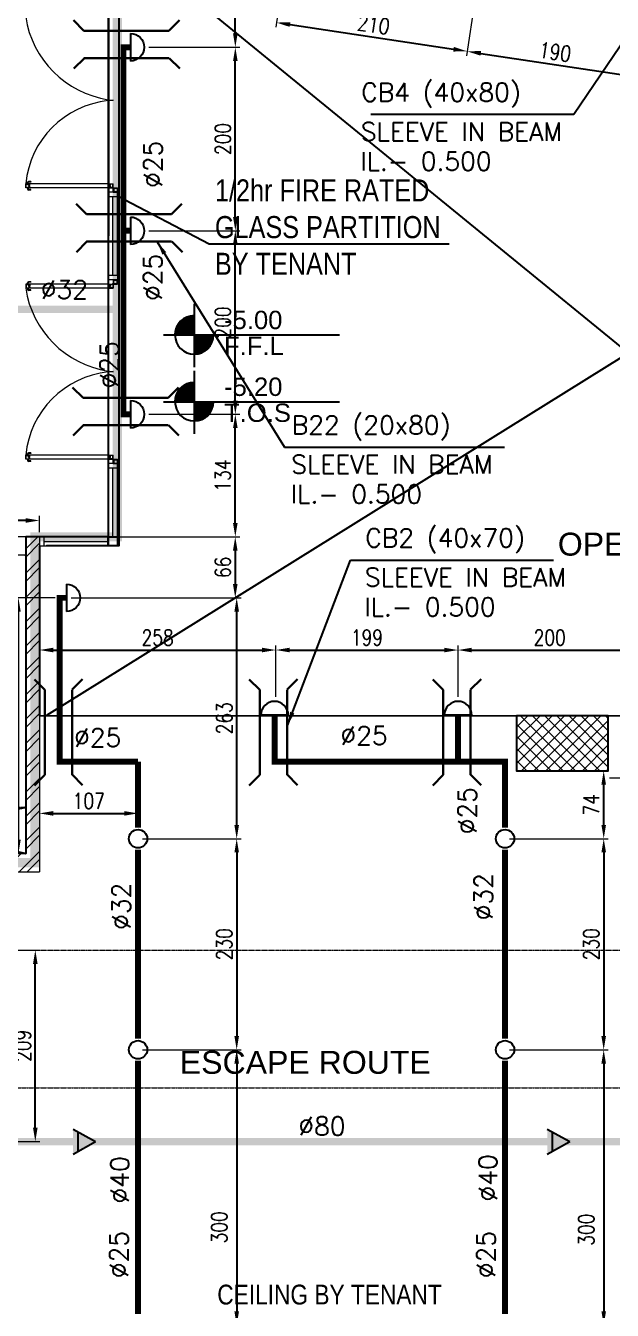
# Model space of a CAD drawing. Header units: inches. Extents: x 1355305 to 1448369, y 326920 to 386626.
# Drawn here: x 1391571 to 1397965, y 344781 to 358780 of the extents above; entities that cross this region are included whole.
import ezdxf
from ezdxf.enums import TextEntityAlignment as Align

# ---------------------------------------------------------------- set-up
doc = ezdxf.new("R2010")
doc.units = ezdxf.units.IN
doc.header["$MEASUREMENT"] = 0
for name, pattern in [('DASHED2', [9.525, 6.35, -3.175]), ('HIDDEN', [9.525, 6.35, -3.175]), ('PHANTOM21', [1.25, 0.625, -0.125, 0.125, -0.125, 0.125, -0.125])]:
    doc.linetypes.add(name, pattern=pattern)
for name, color, linetype, lineweight in [('A-BLOCK', 43, 'Continuous', 13), ('A-DOOR', 10, 'Continuous', 15), ('A-GLASS', 4, 'Continuous', 5), ('A-HATCH CONCRETE', 254, 'Continuous', 5), ('A-LEASING LINE', 7, 'DASHED2', 9), ('escape route', 8, 'HIDDEN', 15), ('wall hatch', 252, 'Continuous', 0)]:
    doc.layers.add(name, color=color, linetype=linetype, lineweight=lineweight)
for name, color, linetype in [('A-TEXT', 3, 'Continuous'), ('DIM2', 222, 'Continuous'), ('DR ARROW', 6, 'Continuous'), ('FFNEW', 252, 'Continuous'), ('FIRE MAIN PIPE', 7, 'Continuous'), ('FP-PIPE', 4, 'Continuous'), ('GLAZ', 4, 'Continuous'), ('P-FIRE-HOSE', 8, 'PHANTOM21'), ('P-FIRE-SPR', 6, 'Continuous'), ('P-FIRE-TXT', 181, 'Continuous'), ('S-COL', 210, 'Continuous'), ('SHAFT', 7, 'Continuous'), ('SLEEVE', 2, 'Continuous'), ('SPR..', 3, 'Continuous'), ('TAXT', 3, 'Continuous'), ('TEXT', 181, 'Continuous')]:
    doc.layers.add(name, color=color, linetype=linetype)
doc.styles.add('ARIAL', font='ARIALN.TTF')
doc.styles.add('MECH', font='romans.shx')
doc.styles.add('ROMANS', font='romans__.ttf', dxfattribs={"width": 0.8})
doc.styles.add('style1', font='arial.ttf')
doc.dimstyles.new('GRAND CINEMA', dxfattribs={"dimtxt": 180, "dimasz": 150, "dimexe": 0.18, "dimexo": 0.06, "dimgap": 100, "dimtad": 1, "dimdec": 0, "dimlfac": 0.1, "dimzin": 1, "dimdsep": 46, "dimtxsty": 'MECH', "dimcen": 0.09, "dimdle": 0.2, "dimclrd": 222, "dimclre": 222, "dimclrt": 3, "dimadec": 0, "dimazin": 0, "dimtfac": 1, "dimtdec": 0, "dimtix": 1, "dimtmove": 2, "dimatfit": 3, "dimfxl": 1, "dimtolj": 1, "dimtzin": 0, "dimlwd": -1, "dimarcsym": 0})

# ---------------------------------------------------------------- blocks, each defined once
blk = doc.blocks.new('SEDRGFE')
at = {"layer": 'A-HATCH CONCRETE'}
h = blk.add_hatch(dxfattribs=at)
h.set_pattern_fill('ANSI37', color=250, scale=750)
h.set_pattern_definition([(45, (1341716.94, 266100.535), (-66.29126, 66.29126), []), (135, (1341716.94, 266100.535), (-66.29126, -66.29126), [])])
h.paths.add_polyline_path([(1376660, 686288), (1376660, 685688), (1377660, 685688), (1377660, 686288)])
at = {"layer": 'TEXT', "ltscale": 0.5}
h = blk.add_hatch(dxfattribs=at)
h.set_pattern_fill('ANSI31', color=250, scale=0.8)
h.set_pattern_definition([(45, (291155.52672, 100864.8709), (-0.070710678119, 0.070710678119), [])])
h.paths.add_polyline_path([(1373147, 690648, 0.414214), (1372937, 690438), (1373147, 690438)])
h.paths.add_polyline_path([(1373357, 690438), (1373147, 690438), (1373147, 690229, 0.414214)])
h = blk.add_hatch(dxfattribs=at)
h.set_pattern_fill('ANSI31', color=250, scale=0.8)
h.set_pattern_definition([(45, (291155.52672, 100136.4709), (-0.070710678119, 0.070710678119), [])])
h.paths.add_polyline_path([(1373147, 689920, 0.414214), (1372937, 689710), (1373147, 689710)])
h.paths.add_polyline_path([(1373357, 689710), (1373147, 689710), (1373147, 689500, 0.414214)])
at = {"layer": 'wall hatch', "ltscale": 500}
h = blk.add_hatch(dxfattribs=at)
h.set_pattern_fill('ANSI32', color=250, scale=500)
h.set_pattern_definition([(45, (1341716.92, 266100.51), (-132.58252, 132.58252), []), (45, (1341805.3, 266100.51), (-132.58252, 132.58252), [])])
h.paths.add_polyline_path([(1370810, 684788), (1371205, 684788), (1369010, 684788), (1369010, 684588), (1370810, 684588)])
h.paths.add_polyline_path([(1371310, 688238), (1371310, 684788), (1371210, 684788), (1371210, 684588), (1371460, 684588), (1371460, 688238)])
at = {"color": 250, "linetype": 'Continuous', "ltscale": 100}
blk.add_lwpolyline([(1389810, 674588), (1389810, 680290), (1389610, 680288), (1388060, 680288), (1388060, 686288), (1384200, 686288), (1384200, 693089), (1385203, 692942), (1385236, 693139), (1385780, 696950), (1386823, 704256), (1386865, 704553), (1351200, 709613), (1350434, 697904), (1372211, 694796), (1372209, 688237), (1371310, 688237), (1371310, 688038), (1371310, 684788), (1363260, 684788), (1363260, 684588), (1363260, 674588), (1389810, 674588)], dxfattribs=at)
at = {"layer": 'A-BLOCK', "color": 250, "ltscale": 100}
for p, q in [((1371460, 688238), (1371460, 684588)), ((1371310, 688038), (1371310, 684788)), ((1371210, 684588), (1371460, 684588))]:
    blk.add_line(p, q, dxfattribs=at)
at = {"layer": 'A-GLASS', "color": 250, "ltscale": 0.5}
for p, q in [((1372220, 692086), (1372210, 692086)), ((1372220, 692040), (1372210, 692040)), ((1372220, 692067), (1372220, 692086)), ((1372220, 692086), (1372265, 692086)), ((1372220, 692067), (1372233, 692067)), ((1372220, 692040), (1372220, 692058)), ((1372220, 692058), (1372233, 692058)), ((1372220, 692040), (1372265, 692040)), ((1372261, 692081), (1372224, 692081)), ((1372224, 692072), (1372224, 692081)), ((1372233, 692072), (1372224, 692072)), ((1372224, 692045), (1372224, 692054)), ((1372233, 692054), (1372224, 692054)), ((1372261, 692045), (1372224, 692045)), ((1372229, 692058), (1372229, 692067)), ((1372233, 692067), (1372233, 692072)), ((1372233, 692054), (1372233, 692058)), ((1372261, 692045), (1372261, 692081)), ((1372265, 692040), (1372265, 692086)), ((1372265, 691995), (1372265, 692040)), ((1372265, 692040), (1372311, 692040)), ((1372265, 691995), (1372311, 691995)), ((1372270, 692036), (1372270, 691999)), ((1372270, 692036), (1372306, 692036)), ((1372270, 691999), (1372306, 691999)), ((1372306, 692036), (1372306, 691999)), ((1372311, 691995), (1372311, 692040)), ((1372220, 690992), (1372210, 690992)), ((1372220, 690992), (1372220, 690974)), ((1372220, 690992), (1372265, 690992)), ((1372261, 690988), (1372224, 690988)), ((1372224, 690988), (1372224, 690978)), ((1372261, 690988), (1372261, 690951)), ((1372265, 691038), (1372311, 691038)), ((1372265, 691038), (1372265, 690992)), ((1372265, 690992), (1372265, 690947)), ((1372265, 690992), (1372311, 690992)), ((1372270, 690997), (1372270, 691033)), ((1372270, 691033), (1372306, 691033)), ((1372270, 690997), (1372306, 690997)), ((1372306, 690997), (1372306, 691033)), ((1372311, 691038), (1372311, 690992)), ((1372220, 690947), (1372210, 690947)), ((1372220, 690974), (1372233, 690974)), ((1372220, 690965), (1372220, 690947)), ((1372220, 690965), (1372233, 690965)), ((1372220, 690947), (1372265, 690947)), ((1372233, 690978), (1372224, 690978)), ((1372233, 690960), (1372224, 690960)), ((1372224, 690960), (1372224, 690951)), ((1372261, 690951), (1372224, 690951)), ((1372229, 690974), (1372229, 690965)), ((1372233, 690978), (1372233, 690974)), ((1372233, 690965), (1372233, 690960)), ((1372220, 689128), (1372209, 689128)), ((1372220, 689083), (1372209, 689083)), ((1372220, 689110), (1372220, 689128)), ((1372220, 689128), (1372265, 689128)), ((1372220, 689110), (1372233, 689110)), ((1372220, 689083), (1372220, 689101)), ((1372220, 689101), (1372233, 689101)), ((1372220, 689083), (1372265, 689083)), ((1372261, 689124), (1372224, 689124)), ((1372224, 689115), (1372224, 689124)), ((1372233, 689115), (1372224, 689115)), ((1372224, 689088), (1372224, 689097)), ((1372233, 689097), (1372224, 689097)), ((1372261, 689088), (1372224, 689088)), ((1372229, 689101), (1372229, 689110)), ((1372233, 689110), (1372233, 689115)), ((1372233, 689097), (1372233, 689101)), ((1372261, 689088), (1372261, 689124)), ((1372265, 689083), (1372265, 689128)), ((1372265, 689038), (1372265, 689083)), ((1372265, 689083), (1372311, 689083)), ((1372265, 689038), (1372311, 689038)), ((1372270, 689078), (1372270, 689042)), ((1372270, 689078), (1372306, 689078)), ((1372270, 689042), (1372306, 689042)), ((1372306, 689078), (1372306, 689042)), ((1372311, 689038), (1372311, 689083))]:
    blk.add_line(p, q, dxfattribs=at)
at = {"layer": 'A-GLASS', "color": 250}
for p, q in [((1372211, 691088), (1372211, 691945)), ((1372261, 691088), (1372261, 691945)), ((1372311, 691088), (1372311, 691945)), ((1372211, 688238), (1372211, 688988)), ((1372261, 688238), (1372261, 688988)), ((1372311, 688238), (1372311, 688988)), ((1371510, 688238), (1372211, 688238)), ((1371510, 688188), (1372211, 688188)), ((1371510, 688138), (1372211, 688138))]:
    blk.add_line(p, q, dxfattribs=at)
for points in [[(1372211, 691945), (1372311, 691945), (1372311, 691995), (1372211, 691995)], [(1372211, 691088), (1372311, 691088), (1372311, 691038), (1372211, 691038)], [(1372211, 688988), (1372311, 688988), (1372311, 689038), (1372211, 689038)], [(1371460, 688238), (1371460, 688138), (1371510, 688138), (1371510, 688238)]]:
    blk.add_lwpolyline(points, close=True, dxfattribs=at)
at = {"layer": 'A-GLASS', "color": 250, "ltscale": 0.5}
for centre in [(1372261, 692036), (1372261, 690996), (1372261, 689079)]:
    blk.add_circle(centre, 3.98, dxfattribs=at)
for centre, radius, start, end in [((1372373, 694064), 1075, 261.2718, 264.2305), ((1372318, 691983), 1013, 92.9889, 96.114), ((1372373, 691107), 1075, 261.2303, 264.2305), ((1372318, 689026), 1013, 92.9889, 96.1577)]:
    blk.add_arc(centre, radius, start, end, dxfattribs=at)
at = {"layer": 'escape route', "color": 250, "ltscale": 0.5}
for p, q in [((1363525, 683734), (1381475, 683734)), ((1363525, 682234), (1382975, 682234))]:
    blk.add_line(p, q, dxfattribs=at)
at = {"layer": 'GLAZ', "color": 250}
blk.add_lwpolyline([(1372211, 688238), (1372311, 688238), (1372311, 688138), (1372211, 688138)], close=True, dxfattribs=at)
at = {"layer": 'S-COL', "color": 250}
blk.add_lwpolyline([(1376660, 686288), (1376660, 685688), (1377660, 685688), (1377660, 686288)], close=True, dxfattribs=at)
at = {"layer": 'SHAFT', "color": 250}
for p, q in [((1372325, 694772), (1382725, 686287)), ((1382767, 693289), (1371536, 686290))]:
    blk.add_line(p, q, dxfattribs=at)
blk.add_lwpolyline([(1371460, 688137), (1371460, 686290), (1382725, 686287), (1382725, 693288), (1372325, 694772), (1372325, 688138), (1371536, 688138), (1371536, 688137)], dxfattribs=at)
at = {"layer": 'TAXT', "color": 250, "ltscale": 100}
blk.add_line((1372311, 691954), (1373310, 691430), dxfattribs=at)
blk.add_lwpolyline([(1373310, 691430), (1375924, 691430)], dxfattribs=at)
at = {"layer": 'TEXT', "color": 250, "ltscale": 0.5}
for p, q in [((1373147, 690776), (1373147, 690088)), ((1372813, 690438), (1374731, 690438)), ((1373147, 690047), (1373147, 689360)), ((1372813, 689710), (1374731, 689710))]:
    blk.add_line(p, q, dxfattribs=at)
for centre in [(1373147, 690438), (1373147, 689710)]:
    blk.add_arc(centre, 210, 90, 0, dxfattribs=at)
at = {"layer": 'TAXT', "color": 250, "ltscale": 100, "insert": (1373373, 692133), "char_height": 240, "width": 2569.66, "attachment_point": 1, "style": 'ARIAL'}
blk.add_mtext('1/2hr FIRE RATED GLASS PARTITION\\PBY TENANT', dxfattribs=at)
at = {"layer": 'TEXT', "color": 250, "ltscale": 0.5, "style": 'style1'}
for s, height, p in [('-5.00', 200, (1373472, 690501)), ('F.F.L', 200, (1373472, 690218)), ('-5.20', 200, (1373472, 689773)), ('T.O.S', 200, (1373472, 689490)), ('OPEN ABOVE  ', 250, (1377110, 688033)), ('ESCAPE ROUTE', 250, (1372990, 682386))]:
    blk.add_text(s, height=height, dxfattribs=at).set_placement(p)
blk = doc.blocks.new('SWGDCSTHYTD')
at = {"color": 254, "linetype": 'Continuous', "ltscale": 100}
blk.add_lwpolyline([(1410071, 395958), (1410071, 401661), (1409871, 401658), (1408321, 401658), (1408321, 407658), (1404460, 407658), (1404460, 414459), (1405464, 414312), (1405497, 414509), (1406041, 418321), (1407084, 425626), (1407126, 425923), (1371461, 430983), (1370694, 419274), (1392471, 416166), (1392469, 409608), (1391571, 409608), (1391571, 409408), (1391571, 406158), (1383521, 406158), (1383521, 405958), (1383521, 395958), (1410071, 395958)], dxfattribs=at)
at = {"layer": 'A-BLOCK', "color": 254, "ltscale": 100}
for p, q in [((1391721, 409608), (1390471, 409608)), ((1391721, 409608), (1391721, 409608)), ((1391571, 409408), (1391470, 409408)), ((1391571, 409408), (1391571, 406158))]:
    blk.add_line(p, q, dxfattribs=at)
at = {"layer": 'A-GLASS', "color": 254, "ltscale": 0.5}
for p, q in [((1391617, 413456), (1391571, 413456)), ((1391571, 413410), (1391571, 413456)), ((1391617, 413410), (1391571, 413410)), ((1391576, 413451), (1391612, 413451)), ((1391576, 413415), (1391576, 413451)), ((1391576, 413415), (1391612, 413415)), ((1391592, 413456), (1391592, 413469)), ((1391592, 413410), (1391592, 413397)), ((1391599, 413456), (1391599, 413469)), ((1391599, 413410), (1391599, 413397)), ((1391629, 413481), (1391603, 413481)), ((1391629, 413474), (1391603, 413474)), ((1391603, 413442), (1391612, 413442)), ((1391603, 413438), (1391603, 413442)), ((1391617, 413438), (1391603, 413438)), ((1391603, 413424), (1391603, 413429)), ((1391617, 413429), (1391603, 413429)), ((1391603, 413424), (1391612, 413424)), ((1391629, 413392), (1391603, 413392)), ((1391608, 413429), (1391608, 413438)), ((1391612, 413442), (1391612, 413451)), ((1391612, 413415), (1391612, 413424)), ((1391617, 413438), (1391617, 413456)), ((1392480, 413456), (1391617, 413456)), ((1391617, 413410), (1391617, 413429)), ((1392480, 413410), (1391617, 413410)), ((1391629, 413481), (1391629, 413474)), ((1391629, 413385), (1391629, 413392)), ((1392480, 413438), (1392480, 413456)), ((1392480, 413456), (1392526, 413456)), ((1392480, 413438), (1392494, 413438)), ((1392480, 413410), (1392480, 413429)), ((1392480, 413429), (1392494, 413429)), ((1392480, 413410), (1392526, 413410)), ((1392521, 413451), (1392485, 413451)), ((1392485, 413442), (1392485, 413451)), ((1392494, 413442), (1392485, 413442)), ((1392485, 413415), (1392485, 413424)), ((1392494, 413424), (1392485, 413424)), ((1392521, 413415), (1392485, 413415)), ((1392489, 413429), (1392489, 413438)), ((1392494, 413438), (1392494, 413442)), ((1392494, 413424), (1392494, 413429)), ((1392521, 413415), (1392521, 413451)), ((1392526, 413410), (1392526, 413456)), ((1392526, 413365), (1392526, 413410)), ((1392526, 413410), (1392571, 413410)), ((1392530, 413406), (1392530, 413369)), ((1392530, 413406), (1392567, 413406)), ((1392567, 413406), (1392567, 413369)), ((1392571, 413365), (1392571, 413410)), ((1391629, 413385), (1391603, 413385)), ((1392526, 413365), (1392571, 413365)), ((1392530, 413369), (1392567, 413369)), ((1392526, 412408), (1392571, 412408)), ((1392526, 412408), (1392526, 412362)), ((1392571, 412408), (1392571, 412362)), ((1391617, 412362), (1391571, 412362)), ((1391571, 412362), (1391571, 412317)), ((1391617, 412317), (1391571, 412317)), ((1391576, 412358), (1391612, 412358)), ((1391576, 412358), (1391576, 412321)), ((1391576, 412321), (1391612, 412321)), ((1391592, 412362), (1391592, 412376)), ((1391592, 412317), (1391592, 412303)), ((1391599, 412362), (1391599, 412376)), ((1391599, 412317), (1391599, 412303)), ((1391628, 412387), (1391603, 412387)), ((1391628, 412381), (1391603, 412381)), ((1391603, 412349), (1391612, 412349)), ((1391603, 412349), (1391603, 412344)), ((1391617, 412344), (1391603, 412344)), ((1391603, 412335), (1391603, 412331)), ((1391617, 412335), (1391603, 412335)), ((1391603, 412331), (1391612, 412331)), ((1391628, 412299), (1391603, 412299)), ((1391628, 412292), (1391603, 412292)), ((1391608, 412344), (1391608, 412335)), ((1391612, 412358), (1391612, 412349)), ((1391612, 412331), (1391612, 412321)), ((1391617, 412362), (1391617, 412344)), ((1392480, 412362), (1391617, 412362)), ((1391617, 412335), (1391617, 412317)), ((1392480, 412317), (1391617, 412317)), ((1391628, 412387), (1391628, 412381)), ((1391628, 412292), (1391628, 412299)), ((1392480, 412362), (1392480, 412344)), ((1392480, 412362), (1392526, 412362)), ((1392480, 412344), (1392494, 412344)), ((1392480, 412335), (1392480, 412317)), ((1392480, 412335), (1392494, 412335)), ((1392480, 412317), (1392526, 412317)), ((1392521, 412358), (1392485, 412358)), ((1392485, 412358), (1392485, 412349)), ((1392494, 412349), (1392485, 412349)), ((1392494, 412331), (1392485, 412331)), ((1392485, 412331), (1392485, 412321)), ((1392521, 412321), (1392485, 412321)), ((1392489, 412344), (1392489, 412335)), ((1392494, 412349), (1392494, 412344)), ((1392494, 412335), (1392494, 412331)), ((1392521, 412358), (1392521, 412321)), ((1392526, 412362), (1392526, 412317)), ((1392526, 412362), (1392571, 412362)), ((1392530, 412367), (1392530, 412403)), ((1392530, 412403), (1392567, 412403)), ((1392530, 412367), (1392567, 412367)), ((1392567, 412367), (1392567, 412403)), ((1391617, 410499), (1391571, 410499)), ((1391571, 410453), (1391571, 410499)), ((1391617, 410453), (1391571, 410453)), ((1391576, 410494), (1391612, 410494)), ((1391576, 410458), (1391576, 410494)), ((1391576, 410458), (1391612, 410458)), ((1391592, 410499), (1391592, 410512)), ((1391592, 410453), (1391592, 410440)), ((1391599, 410499), (1391599, 410512)), ((1391599, 410453), (1391599, 410440)), ((1391628, 410524), (1391603, 410524)), ((1391628, 410517), (1391603, 410517)), ((1391603, 410485), (1391612, 410485)), ((1391603, 410481), (1391603, 410485)), ((1391617, 410481), (1391603, 410481)), ((1391603, 410467), (1391603, 410471)), ((1391617, 410471), (1391603, 410471)), ((1391603, 410467), (1391612, 410467)), ((1391608, 410471), (1391608, 410481)), ((1391612, 410485), (1391612, 410494)), ((1391612, 410458), (1391612, 410467)), ((1391617, 410481), (1391617, 410499)), ((1392480, 410499), (1391617, 410499)), ((1391617, 410453), (1391617, 410471)), ((1392480, 410453), (1391617, 410453)), ((1391628, 410524), (1391628, 410517)), ((1392480, 410481), (1392480, 410499)), ((1392480, 410499), (1392526, 410499)), ((1392480, 410481), (1392494, 410481)), ((1392480, 410453), (1392480, 410471)), ((1392480, 410471), (1392494, 410471)), ((1392480, 410453), (1392526, 410453)), ((1392521, 410494), (1392485, 410494)), ((1392485, 410485), (1392485, 410494)), ((1392494, 410485), (1392485, 410485)), ((1392485, 410458), (1392485, 410467)), ((1392494, 410467), (1392485, 410467)), ((1392521, 410458), (1392485, 410458)), ((1392489, 410471), (1392489, 410481)), ((1392494, 410481), (1392494, 410485)), ((1392494, 410467), (1392494, 410471)), ((1392521, 410458), (1392521, 410494)), ((1392526, 410453), (1392526, 410499)), ((1392526, 410408), (1392526, 410453)), ((1392526, 410453), (1392571, 410453)), ((1392530, 410449), (1392530, 410412)), ((1392530, 410449), (1392567, 410449)), ((1392567, 410449), (1392567, 410412)), ((1392571, 410408), (1392571, 410453)), ((1391628, 410435), (1391603, 410435)), ((1391628, 410428), (1391603, 410428)), ((1391628, 410428), (1391628, 410435)), ((1392526, 410408), (1392571, 410408)), ((1392530, 410412), (1392567, 410412))]:
    blk.add_line(p, q, dxfattribs=at)
at = {"layer": 'A-GLASS', "color": 254}
for p, q in [((1392471, 412458), (1392471, 413315)), ((1392521, 412458), (1392521, 413315)), ((1392571, 412458), (1392571, 413315)), ((1392471, 409608), (1392471, 410358)), ((1392521, 409608), (1392521, 410358)), ((1392571, 409608), (1392571, 410358)), ((1391771, 409608), (1392471, 409608)), ((1391771, 409558), (1392471, 409558)), ((1391771, 409508), (1392471, 409508))]:
    blk.add_line(p, q, dxfattribs=at)
for points in [[(1392471, 413315), (1392571, 413315), (1392571, 413365), (1392471, 413365)], [(1392471, 412458), (1392571, 412458), (1392571, 412408), (1392471, 412408)], [(1392471, 410358), (1392571, 410358), (1392571, 410408), (1392471, 410408)]]:
    blk.add_lwpolyline(points, close=True, dxfattribs=at)
blk.add_lwpolyline([(1391771, 409608), (1391771, 409608), (1391721, 409608), (1391721, 409608)], dxfattribs=at)
at = {"layer": 'A-GLASS', "color": 254, "ltscale": 0.5}
for centre in [(1392522, 413406), (1392522, 412366), (1392522, 410449)]:
    blk.add_circle(centre, 3.98, dxfattribs=at)
for centre, radius, start, end in [((1392634, 415434), 1075, 188.5645, 261.2718), ((1392579, 413354), 1013, 96.114, 174.2163), ((1391603, 413469), 11.4, 90.0242, 179.9752), ((1391603, 413397), 11.4, 180.0248, 269.9758), ((1391603, 413469), 4.55, 90.0242, 179.9752), ((1391603, 413397), 4.55, 180.0248, 269.9758), ((1392634, 412477), 1075, 188.5645, 261.2303), ((1391603, 412376), 11.4, 90.0242, 179.9752), ((1391603, 412303), 11.4, 180.0248, 269.9758), ((1391603, 412376), 4.55, 90.0242, 179.9752), ((1391603, 412303), 4.55, 180.0248, 269.9758), ((1392579, 410397), 1013, 96.1577, 174.2163), ((1391603, 410512), 11.4, 90.0242, 179.9752), ((1391603, 410512), 4.55, 90.0242, 179.9752), ((1391603, 410440), 11.4, 180.0248, 269.9758), ((1391603, 410440), 4.55, 180.0248, 269.9758)]:
    blk.add_arc(centre, radius, start, end, dxfattribs=at)
at = {"layer": 'GLAZ', "color": 254}
blk.add_lwpolyline([(1392471, 409608), (1392571, 409608), (1392571, 409508), (1392471, 409508)], close=True, dxfattribs=at)
at = {"layer": 'SHAFT', "color": 254, "linetype": 'HIDDEN', "ltscale": 0.5}
for p, q in [((1391571, 406658), (1389271, 406158)), ((1389271, 406658), (1391571, 406158)), ((1389271, 406658), (1391571, 406658))]:
    blk.add_line(p, q, dxfattribs=at)
at = {"layer": 'wall hatch', "color": 254, "linetype": 'Continuous', "ltscale": 500}
for p, q in [((1391670, 409608), (1391670, 409608)), ((1391559, 409408), (1391571, 409420))]:
    blk.add_line(p, q, dxfattribs=at)
blk = doc.blocks.new('SIDEWALL')
at = {"layer": 'P-FIRE-SPR', "color": 252}
for p, q in [((0.15, 0), (-0.15, 0)), ((0, 0), (0, -0.075))]:
    blk.add_line(p, q, dxfattribs=at)
blk.add_arc((0, 0), 0.15, 0, 180, dxfattribs=at)
blk = doc.blocks.new('PENDENT SPR')
at = {"layer": 'P-FIRE-SPR'}
blk.add_circle((0, 0), 0.1, dxfattribs=at)
blk = doc.blocks.new('A$C365C0078')
at = {"color": 2, "lineweight": 30}
for p, q in [((-149, 461), (-263, 575)), ((149, 465), (263, 579)), ((-149, 461), (-149, -465)), ((149, 461), (149, -465)), ((-149, -465), (-263, -579)), ((149, -461), (263, -575))]:
    blk.add_line(p, q, dxfattribs=at)
blk = doc.blocks.new('ARR')
at = {"layer": 'DR ARROW'}
h = blk.add_hatch(color=12, dxfattribs=at)
h.paths.add_polyline_path([(14.4, 0), (-54.3, 37.8), (-54.3, -37.8)])
h.paths.add_polyline_path([(-54.3, 10.2), (-93.3, 10.2), (-93.3, -10.2), (-54.3, -10.2)])
for p, q in [((-54.3, 37.8), (14.4, 0)), ((-54.3, -37.8), (14.4, 0)), ((-38.5, -29), (-38.5, 29)), ((14.4, 0), (14.4, 0))]:
    blk.add_line(p, q, dxfattribs=at)
blk = doc.blocks.new('*D1085')
at = {"layer": 'Defpoints', "color": 0, "transparency": 16777216}
for p in [(19538, -24004), (19538, -26304), (20613, -26304)]:
    blk.add_point(p, dxfattribs=at)
at = {"layer": 'DIM2', "color": 222, "lineweight": -2, "transparency": 16777216}
for p, q in [((19588, -24004), (20663, -24004)), ((19588, -26304), (20663, -26304))]:
    blk.add_line(p, q, dxfattribs=at)
at = {"layer": 'DIM2', "color": 222, "transparency": 16777216}
blk.add_line((20613, -24154), (20613, -26154), dxfattribs=at)
for points in [[(20588, -24154), (20638, -24154), (20613, -24004)], [(20588, -26154), (20638, -26154), (20613, -26304)]]:
    blk.add_solid(points, dxfattribs=at)
at = {"layer": 'DIM2', "color": 3, "transparency": 16777216, "insert": (20477, -25154), "char_height": 170, "attachment_point": 5, "rotation": 90, "style": 'ROMANS'}
blk.add_mtext('\\A1;230', dxfattribs=at)
blk = doc.blocks.new('*D1086')
at = {"layer": 'Defpoints', "color": 0, "transparency": 16777216}
for p in [(19538, -26304), (19538, -29304), (20613, -29304)]:
    blk.add_point(p, dxfattribs=at)
at = {"layer": 'DIM2', "color": 222, "lineweight": -2, "transparency": 16777216}
for p, q in [((19588, -26304), (20663, -26304)), ((19588, -29304), (20663, -29304))]:
    blk.add_line(p, q, dxfattribs=at)
at = {"layer": 'DIM2', "color": 222, "transparency": 16777216}
blk.add_line((20613, -26454), (20613, -29154), dxfattribs=at)
for points in [[(20588, -26454), (20638, -26454), (20613, -26304)], [(20588, -29154), (20638, -29154), (20613, -29304)]]:
    blk.add_solid(points, dxfattribs=at)
at = {"layer": 'DIM2', "color": 3, "transparency": 16777216, "insert": (20423, -28239), "char_height": 170, "attachment_point": 5, "rotation": 90, "style": 'ROMANS'}
blk.add_mtext('\\A1;300', dxfattribs=at)
blk = doc.blocks.new('*D1088')
at = {"layer": 'Defpoints', "color": 0, "transparency": 16777216}
for p in [(23538, -24004), (23538, -26304), (24613, -26304)]:
    blk.add_point(p, dxfattribs=at)
at = {"layer": 'DIM2', "color": 222, "lineweight": -2, "transparency": 16777216}
for p, q in [((23588, -24004), (24663, -24004)), ((23588, -26304), (24663, -26304))]:
    blk.add_line(p, q, dxfattribs=at)
at = {"layer": 'DIM2', "color": 222, "transparency": 16777216}
blk.add_line((24613, -24154), (24613, -26154), dxfattribs=at)
for points in [[(24588, -24154), (24638, -24154), (24613, -24004)], [(24588, -26154), (24638, -26154), (24613, -26304)]]:
    blk.add_solid(points, dxfattribs=at)
at = {"layer": 'DIM2', "color": 3, "transparency": 16777216, "insert": (24477, -25154), "char_height": 170, "attachment_point": 5, "rotation": 90, "style": 'ROMANS'}
blk.add_mtext('\\A1;230', dxfattribs=at)
blk = doc.blocks.new('*D1089')
at = {"layer": 'Defpoints', "color": 0, "transparency": 16777216}
for p in [(23538, -26304), (23538, -29304), (24613, -29304)]:
    blk.add_point(p, dxfattribs=at)
at = {"layer": 'DIM2', "color": 222, "lineweight": -2, "transparency": 16777216}
for p, q in [((23588, -26304), (24663, -26304)), ((23588, -29304), (24663, -29304))]:
    blk.add_line(p, q, dxfattribs=at)
at = {"layer": 'DIM2', "color": 222, "transparency": 16777216}
blk.add_line((24613, -26454), (24613, -29154), dxfattribs=at)
for points in [[(24588, -26454), (24638, -26454), (24613, -26304)], [(24588, -29154), (24638, -29154), (24613, -29304)]]:
    blk.add_solid(points, dxfattribs=at)
at = {"layer": 'DIM2', "color": 3, "transparency": 16777216, "insert": (24423, -28265), "char_height": 170, "attachment_point": 5, "rotation": 90, "style": 'ROMANS'}
blk.add_mtext('\\A1;300', dxfattribs=at)
blk = doc.blocks.new('*D1105')
at = {"layer": 'Defpoints', "color": 0, "transparency": 16777216}
for p in [(18758, -21379), (20613, -21379), (20076, -24004)]:
    blk.add_point(p, dxfattribs=at)
at = {"layer": 'DIM2', "color": 222, "lineweight": -2, "transparency": 16777216}
for p, q in [((18808, -21379), (20663, -21379)), ((20126, -24004), (20663, -24004))]:
    blk.add_line(p, q, dxfattribs=at)
at = {"layer": 'DIM2', "color": 222, "transparency": 16777216}
blk.add_line((20613, -23854), (20613, -21529), dxfattribs=at)
for points in [[(20588, -21529), (20638, -21529), (20613, -21379)], [(20588, -23854), (20638, -23854), (20613, -24004)]]:
    blk.add_solid(points, dxfattribs=at)
at = {"layer": 'DIM2', "color": 3, "transparency": 16777216, "insert": (20478, -22692), "char_height": 170, "attachment_point": 5, "rotation": 90, "style": 'ROMANS'}
blk.add_mtext('\\A1;263', dxfattribs=at)
blk = doc.blocks.new('*D1106')
at = {"layer": 'Defpoints', "color": 0, "transparency": 16777216}
for p in [(19051, -20714), (19051, -21379), (20597, -21379)]:
    blk.add_point(p, dxfattribs=at)
at = {"layer": 'DIM2', "color": 222, "lineweight": -2, "transparency": 16777216}
for p, q in [((19101, -20714), (20647, -20714)), ((19101, -21379), (20647, -21379))]:
    blk.add_line(p, q, dxfattribs=at)
at = {"layer": 'DIM2', "color": 222, "transparency": 16777216}
blk.add_line((20597, -20864), (20597, -21229), dxfattribs=at)
for points in [[(20572, -20864), (20622, -20864), (20597, -20714)], [(20572, -21229), (20622, -21229), (20597, -21379)]]:
    blk.add_solid(points, dxfattribs=at)
at = {"layer": 'DIM2', "color": 3, "transparency": 16777216, "insert": (20462, -21047), "char_height": 170, "attachment_point": 5, "rotation": 90, "style": 'ROMANS'}
blk.add_mtext('\\A1;66', dxfattribs=at)
blk = doc.blocks.new('*D1107')
at = {"layer": 'Defpoints', "color": 0, "transparency": 16777216}
for p in [(19604, -19379), (20598, -19379), (19976, -20714)]:
    blk.add_point(p, dxfattribs=at)
at = {"layer": 'DIM2', "color": 222, "lineweight": -2, "transparency": 16777216}
for p, q in [((19654, -19379), (20648, -19379)), ((20026, -20714), (20648, -20714))]:
    blk.add_line(p, q, dxfattribs=at)
at = {"layer": 'DIM2', "color": 222, "transparency": 16777216}
blk.add_line((20598, -20564), (20598, -19529), dxfattribs=at)
for points in [[(20573, -19529), (20623, -19529), (20598, -19379)], [(20573, -20564), (20623, -20564), (20598, -20714)]]:
    blk.add_solid(points, dxfattribs=at)
at = {"layer": 'DIM2', "color": 3, "transparency": 16777216, "insert": (20462, -20047), "char_height": 170, "attachment_point": 5, "rotation": 90, "style": 'ROMANS'}
blk.add_mtext('\\A1;134', dxfattribs=at)
blk = doc.blocks.new('*D1108')
at = {"layer": 'Defpoints', "color": 0, "transparency": 16777216}
for p in [(19604, -17379), (20598, -17379), (20101, -19379)]:
    blk.add_point(p, dxfattribs=at)
at = {"layer": 'DIM2', "color": 222, "lineweight": -2, "transparency": 16777216}
for p, q in [((19654, -17379), (20648, -17379)), ((20151, -19379), (20648, -19379))]:
    blk.add_line(p, q, dxfattribs=at)
at = {"layer": 'DIM2', "color": 222, "transparency": 16777216}
blk.add_line((20598, -19229), (20598, -17529), dxfattribs=at)
for points in [[(20573, -17529), (20623, -17529), (20598, -17379)], [(20573, -19229), (20623, -19229), (20598, -19379)]]:
    blk.add_solid(points, dxfattribs=at)
at = {"layer": 'DIM2', "color": 3, "transparency": 16777216, "insert": (20462, -18379), "char_height": 170, "attachment_point": 5, "rotation": 90, "style": 'ROMANS'}
blk.add_mtext('\\A1;200', dxfattribs=at)
blk = doc.blocks.new('*D1109')
at = {"layer": 'Defpoints', "color": 0, "transparency": 16777216}
for p in [(19604, -15379), (20598, -15379), (19895, -17379)]:
    blk.add_point(p, dxfattribs=at)
at = {"layer": 'DIM2', "color": 222, "lineweight": -2, "transparency": 16777216}
for p, q in [((19654, -15379), (20648, -15379)), ((19945, -17379), (20648, -17379))]:
    blk.add_line(p, q, dxfattribs=at)
at = {"layer": 'DIM2', "color": 222, "transparency": 16777216}
blk.add_line((20598, -17229), (20598, -15529), dxfattribs=at)
for points in [[(20573, -15529), (20623, -15529), (20598, -15379)], [(20573, -17229), (20623, -17229), (20598, -17379)]]:
    blk.add_solid(points, dxfattribs=at)
at = {"layer": 'DIM2', "color": 3, "transparency": 16777216, "insert": (20462, -16379), "char_height": 170, "attachment_point": 5, "rotation": 90, "style": 'ROMANS'}
blk.add_mtext('\\A1;200', dxfattribs=at)
blk = doc.blocks.new('*D1110')
at = {"layer": 'Defpoints', "color": 0, "transparency": 16777216}
for p in [(19313, -14069), (20598, -14069), (20248, -15379)]:
    blk.add_point(p, dxfattribs=at)
at = {"layer": 'DIM2', "color": 222, "lineweight": -2, "transparency": 16777216}
for p, q in [((19363, -14069), (20648, -14069)), ((20298, -15379), (20648, -15379))]:
    blk.add_line(p, q, dxfattribs=at)
at = {"layer": 'DIM2', "color": 222, "transparency": 16777216}
blk.add_line((20598, -15229), (20598, -14219), dxfattribs=at)
for points in [[(20573, -14219), (20623, -14219), (20598, -14069)], [(20573, -15229), (20623, -15229), (20598, -15379)]]:
    blk.add_solid(points, dxfattribs=at)
at = {"layer": 'DIM2', "color": 3, "transparency": 16777216, "insert": (20462, -14724), "char_height": 170, "attachment_point": 5, "rotation": 90, "style": 'ROMANS'}
blk.add_mtext('\\A1;131', dxfattribs=at)
blk = doc.blocks.new('*D1115')
at = {"layer": 'Defpoints', "color": 0, "transparency": 16777216}
for p in [(24076, -23264), (24613, -23264), (24076, -24004)]:
    blk.add_point(p, dxfattribs=at)
at = {"layer": 'DIM2', "color": 222, "lineweight": -2, "transparency": 16777216}
for p, q in [((24126, -23264), (24663, -23264)), ((24126, -24004), (24663, -24004))]:
    blk.add_line(p, q, dxfattribs=at)
at = {"layer": 'DIM2', "color": 222, "transparency": 16777216}
blk.add_line((24613, -23854), (24613, -23414), dxfattribs=at)
for points in [[(24588, -23414), (24638, -23414), (24613, -23264)], [(24588, -23854), (24638, -23854), (24613, -24004)]]:
    blk.add_solid(points, dxfattribs=at)
at = {"layer": 'DIM2', "color": 3, "transparency": 16777216, "insert": (24478, -23634), "char_height": 170, "attachment_point": 5, "rotation": 90, "style": 'ROMANS'}
blk.add_mtext('\\A1;74', dxfattribs=at)
blk = doc.blocks.new('*D1121')
at = {"layer": 'Defpoints', "color": 0, "transparency": 16777216}
for p in [(24626, -23339), (26166, -27304), (26287, -27304)]:
    blk.add_point(p, dxfattribs=at)
at = {"layer": 'DIM2', "color": 222, "lineweight": -2, "transparency": 16777216}
for p, q in [((24676, -23339), (26337, -23339)), ((26216, -27304), (26337, -27304))]:
    blk.add_line(p, q, dxfattribs=at)
at = {"layer": 'DIM2', "color": 222, "transparency": 16777216}
blk.add_line((26287, -23489), (26287, -27154), dxfattribs=at)
for points in [[(26262, -23489), (26312, -23489), (26287, -23339)], [(26262, -27154), (26312, -27154), (26287, -27304)]]:
    blk.add_solid(points, dxfattribs=at)
at = {"layer": 'DIM2', "color": 3, "transparency": 16777216, "insert": (26151, -25322), "char_height": 170, "attachment_point": 5, "rotation": 90, "style": 'ROMANS'}
blk.add_mtext('\\A1;396', dxfattribs=at)
blk = doc.blocks.new('*D1222')
at = {"layer": 'Defpoints', "color": 0, "transparency": 16777216}
for p in [(17671, -19718), (17671, -20536), (18463, -20714)]:
    blk.add_point(p, dxfattribs=at)
at = {"layer": 'DIM2', "color": 252, "lineweight": -2, "transparency": 16777216}
for p, q in [((17671, -19768), (17671, -20586)), ((18463, -20664), (18463, -20486))]:
    blk.add_line(p, q, dxfattribs=at)
at = {"layer": 'DIM2', "color": 252, "transparency": 16777216}
blk.add_line((18313, -20536), (17821, -20536), dxfattribs=at)
for points in [[(17821, -20511), (17821, -20561), (17671, -20536)], [(18313, -20511), (18313, -20561), (18463, -20536)]]:
    blk.add_solid(points, dxfattribs=at)
at = {"layer": 'DIM2', "color": 252, "transparency": 16777216, "insert": (18067, -20400), "char_height": 170, "attachment_point": 5, "style": 'ROMANS'}
blk.add_mtext('\\A1;79', dxfattribs=at)
blk = doc.blocks.new('*D1241')
at = {"layer": 'Defpoints', "color": 0, "transparency": 16777216}
for p in [(21039, -21948), (18463, -22271), (21039, -22508)]:
    blk.add_point(p, dxfattribs=at)
at = {"layer": 'DIM2', "color": 222, "lineweight": -2, "transparency": 16777216}
for p, q in [((18463, -22221), (18463, -21898)), ((21039, -22458), (21039, -21898))]:
    blk.add_line(p, q, dxfattribs=at)
at = {"layer": 'DIM2', "color": 222, "transparency": 16777216}
blk.add_line((18613, -21948), (20889, -21948), dxfattribs=at)
for points in [[(18613, -21923), (18613, -21973), (18463, -21948)], [(20889, -21923), (20889, -21973), (21039, -21948)]]:
    blk.add_solid(points, dxfattribs=at)
at = {"layer": 'DIM2', "color": 3, "transparency": 16777216, "insert": (19751, -21812), "char_height": 170, "attachment_point": 5, "style": 'ROMANS'}
blk.add_mtext('\\A1;258', dxfattribs=at)
blk = doc.blocks.new('*D1242')
at = {"layer": 'Defpoints', "color": 0, "transparency": 16777216}
for p in [(23025, -21948), (21039, -22228), (23025, -22507)]:
    blk.add_point(p, dxfattribs=at)
at = {"layer": 'DIM2', "color": 222, "lineweight": -2, "transparency": 16777216}
for p, q in [((21039, -22178), (21039, -21898)), ((23025, -22457), (23025, -21898))]:
    blk.add_line(p, q, dxfattribs=at)
at = {"layer": 'DIM2', "color": 222, "transparency": 16777216}
blk.add_line((21189, -21948), (22875, -21948), dxfattribs=at)
for points in [[(21189, -21923), (21189, -21973), (21039, -21948)], [(22875, -21923), (22875, -21973), (23025, -21948)]]:
    blk.add_solid(points, dxfattribs=at)
at = {"layer": 'DIM2', "color": 3, "transparency": 16777216, "insert": (22032, -21812), "char_height": 170, "attachment_point": 5, "style": 'ROMANS'}
blk.add_mtext('\\A1;199', dxfattribs=at)
blk = doc.blocks.new('*D1243')
at = {"layer": 'Defpoints', "color": 0, "transparency": 16777216}
for p in [(25025, -21948), (23025, -22227), (25025, -22507)]:
    blk.add_point(p, dxfattribs=at)
at = {"layer": 'DIM2', "color": 222, "lineweight": -2, "transparency": 16777216}
for p, q in [((23025, -22177), (23025, -21898)), ((25025, -22457), (25025, -21898))]:
    blk.add_line(p, q, dxfattribs=at)
at = {"layer": 'DIM2', "color": 222, "transparency": 16777216}
blk.add_line((23175, -21948), (24875, -21948), dxfattribs=at)
for points in [[(23175, -21923), (23175, -21973), (23025, -21948)], [(24875, -21923), (24875, -21973), (25025, -21948)]]:
    blk.add_solid(points, dxfattribs=at)
at = {"layer": 'DIM2', "color": 3, "transparency": 16777216, "insert": (24025, -21812), "char_height": 170, "attachment_point": 5, "style": 'ROMANS'}
blk.add_mtext('\\A1;200', dxfattribs=at)
blk = doc.blocks.new('*D1261')
at = {"layer": 'Defpoints', "color": 0, "transparency": 16777216}
for p in [(21137, -14505), (23216, -14819), (23125, -15423)]:
    blk.add_point(p, dxfattribs=at)
at = {"layer": 'DIM2', "color": 222, "lineweight": -2, "transparency": 16777216}
for p, q in [((21129, -14555), (21038, -15160)), ((23208, -14868), (23117, -15473))]:
    blk.add_line(p, q, dxfattribs=at)
at = {"layer": 'DIM2', "color": 222, "transparency": 16777216}
blk.add_line((21194, -15133), (22976, -15401), dxfattribs=at)
for points in [[(21198, -15108), (21190, -15157), (21045, -15110)], [(22980, -15376), (22973, -15426), (23125, -15423)]]:
    blk.add_solid(points, dxfattribs=at)
at = {"layer": 'DIM2', "color": 3, "transparency": 16777216, "insert": (22105, -15133), "char_height": 170, "attachment_point": 5, "rotation": 351.4341, "style": 'ROMANS'}
blk.add_mtext('\\A1;210', dxfattribs=at)
blk = doc.blocks.new('*D1262')
at = {"layer": 'Defpoints', "color": 0, "transparency": 16777216}
for p in [(23216, -14819), (25092, -15103), (25000, -15707)]:
    blk.add_point(p, dxfattribs=at)
at = {"layer": 'DIM2', "color": 222, "lineweight": -2, "transparency": 16777216}
for p, q in [((23208, -14868), (23117, -15473)), ((25084, -15152), (24993, -15757))]:
    blk.add_line(p, q, dxfattribs=at)
at = {"layer": 'DIM2', "color": 222, "transparency": 16777216}
blk.add_line((23273, -15446), (24852, -15685), dxfattribs=at)
for points in [[(23276, -15421), (23269, -15471), (23124, -15423)], [(24856, -15660), (24848, -15710), (25000, -15707)]]:
    blk.add_solid(points, dxfattribs=at)
at = {"layer": 'DIM2', "color": 3, "transparency": 16777216, "insert": (24083, -15431), "char_height": 170, "attachment_point": 5, "rotation": 351.3879, "style": 'ROMANS'}
blk.add_mtext('\\A1;190', dxfattribs=at)
blk = doc.blocks.new('*D1277')
at = {"layer": 'Defpoints', "color": 0, "transparency": 16777216}
for p in [(17646, -14623), (19213, -14717), (17646, -15700)]:
    blk.add_point(p, dxfattribs=at)
at = {"layer": 'DIM2', "color": 252, "lineweight": -2, "transparency": 16777216}
for p, q in [((17646, -15650), (17646, -14573)), ((19213, -14667), (19213, -14573))]:
    blk.add_line(p, q, dxfattribs=at)
at = {"layer": 'DIM2', "color": 252, "transparency": 16777216}
blk.add_line((19063, -14623), (17796, -14623), dxfattribs=at)
for points in [[(17796, -14598), (17796, -14648), (17646, -14623)], [(19063, -14598), (19063, -14648), (19213, -14623)]]:
    blk.add_solid(points, dxfattribs=at)
at = {"layer": 'DIM2', "color": 252, "transparency": 16777216, "insert": (18430, -14487), "char_height": 170, "attachment_point": 5, "style": 'ROMANS'}
blk.add_mtext('\\A1;157', dxfattribs=at)
blk = doc.blocks.new('*D1279')
at = {"layer": 'Defpoints', "color": 0, "transparency": 16777216}
for p in [(18114, -25218), (18418, -25218), (17993, -27304)]:
    blk.add_point(p, dxfattribs=at)
at = {"layer": 'DIM2', "color": 222, "lineweight": -2, "transparency": 16777216}
for p, q in [((18164, -25218), (18468, -25218)), ((18043, -27304), (18468, -27304))]:
    blk.add_line(p, q, dxfattribs=at)
at = {"layer": 'DIM2', "color": 222, "transparency": 16777216}
blk.add_line((18418, -27154), (18418, -25368), dxfattribs=at)
for points in [[(18393, -25368), (18443, -25368), (18418, -25218)], [(18393, -27154), (18443, -27154), (18418, -27304)]]:
    blk.add_solid(points, dxfattribs=at)
at = {"layer": 'DIM2', "color": 3, "transparency": 16777216, "insert": (18283, -26261), "char_height": 170, "attachment_point": 5, "rotation": 90, "style": 'ROMANS'}
blk.add_mtext('\\A1;209', dxfattribs=at)
blk = doc.blocks.new('*D1280')
at = {"layer": 'Defpoints', "color": 0, "transparency": 16777216}
for p in [(18463, -23728), (19538, -23728), (19538, -23728)]:
    blk.add_point(p, dxfattribs=at)
at = {"layer": 'DIM2', "color": 222, "transparency": 16777216}
blk.add_line((18613, -23728), (19388, -23728), dxfattribs=at)
at = {"layer": 'DIM2', "color": 222, "lineweight": -2, "transparency": 16777216}
blk.add_line((19538, -23678), (19538, -23678), dxfattribs=at)
at = {"layer": 'DIM2', "color": 222, "transparency": 16777216}
for points in [[(18613, -23703), (18613, -23753), (18463, -23728)], [(19388, -23703), (19388, -23753), (19538, -23728)]]:
    blk.add_solid(points, dxfattribs=at)
at = {"layer": 'DIM2', "color": 3, "transparency": 16777216, "insert": (19001, -23592), "char_height": 170, "attachment_point": 5, "style": 'ROMANS'}
blk.add_mtext('\\A1;107', dxfattribs=at)
blk = doc.blocks.new('*D1281')
at = {"layer": 'Defpoints', "color": 0, "transparency": 16777216}
for p in [(18234, -21379), (18683, -21379), (18313, -24164)]:
    blk.add_point(p, dxfattribs=at)
at = {"layer": 'DIM2', "color": 222, "lineweight": -2, "transparency": 16777216}
for p, q in [((18633, -21379), (18184, -21379)), ((18263, -24164), (18184, -24164))]:
    blk.add_line(p, q, dxfattribs=at)
at = {"layer": 'DIM2', "color": 222, "transparency": 16777216}
blk.add_line((18234, -24014), (18234, -21529), dxfattribs=at)
for points in [[(18209, -21529), (18259, -21529), (18234, -21379)], [(18209, -24014), (18259, -24014), (18234, -24164)]]:
    blk.add_solid(points, dxfattribs=at)
at = {"layer": 'DIM2', "color": 3, "transparency": 16777216, "insert": (18098, -22772), "char_height": 170, "attachment_point": 5, "rotation": 90, "style": 'ROMANS'}
blk.add_mtext('\\A1;279', dxfattribs=at)
blk = doc.blocks.new('A$C6DC347C1')
at = {"layer": 'A-LEASING LINE', "color": 6, "const_width": 100}
blk.add_lwpolyline([(-1797, 660.5), (-2564.1, -11048.5), (19312.7, -14170.9), (19312.7, -20715.1), (18412.6, -20714.9), (18412.6, -24265), (10362.6, -24265), (10362.6, -34365), (36712, -34365), (36712, -28765), (34962.4, -28765), (34962.4, -22740), (31101.7, -22740), (31101.7, -15751.8), (32125.3, -15898.6), (33276.1, -7757.8), (33283.8, -7758.8), (33770.9, -4393.3), (-1797, 660.5)], dxfattribs=at)
at = {"layer": 'FIRE MAIN PIPE', "color": 252, "const_width": 80}
blk.add_lwpolyline([(18113.3, -18233.9), (19379.1, -18233.9)], dxfattribs=at)
at = {"layer": 'FIRE MAIN PIPE', "color": 6, "const_width": 80}
blk.add_lwpolyline([(10362.6, -27303.9), (34964.5, -27303.6)], dxfattribs=at)
at = {"layer": 'FP-PIPE', "color": 4, "const_width": 65}
for points in [[(19454.1, -19379.2), (19379.2, -19379.2), (19379.2, -15379.3), (19454.1, -15379.2)], [(19454.1, -17379.2), (19379.1, -17379.2)], [(18757.8, -21379.2), (18682.9, -21379.3), (18682.9, -23164.4), (19537.8, -23164.4)], [(21025.5, -22657.2), (21025.5, -23164.4), (23537.8, -23164.5), (23537.8, -23884.4)], [(23025.5, -22657.2), (23025.4, -23164.5)], [(19537.8, -23164.4), (19537.8, -23884.4)], [(19537.8, -24124.4), (19537.8, -26184.4)], [(23537.8, -24124.4), (23537.8, -26184.4)], [(19537.8, -26424.4), (19537.8, -29184.4)], [(23537.8, -26424.4), (23537.8, -29184.4)]]:
    blk.add_lwpolyline(points, dxfattribs=at)
at = {"layer": 'DR ARROW', "xscale": 3.587777692411247, "yscale": 3.587777692411247, "zscale": 3.587777692411247}
for p in [(19024.1, -27304.4), (24191.7, -27304.3)]:
    blk.add_blockref('ARR', p, dxfattribs=at)
at = {"layer": 'P-FIRE-HOSE', "xscale": -1000, "yscale": 1000, "zscale": 1000, "rotation": 269.9999999999998}
for p in [(19454.1, -15379.2), (19454.1, -17379.2), (19454.1, -19379.2), (18757.8, -21379.2)]:
    blk.add_blockref('SIDEWALL', p, dxfattribs=at)
at = {"layer": 'P-FIRE-HOSE', "xscale": 1000, "yscale": 1000, "zscale": 1000}
for p in [(21025.5, -22657.2), (23025.5, -22657.2)]:
    blk.add_blockref('SIDEWALL', p, dxfattribs=at)
at = {"layer": 'SLEEVE', "rotation": 270}
for p in [(19413.4, -15348.8), (19441.6, -17348.8), (19404.2, -19348.8)]:
    blk.add_blockref('A$C365C0078', p, dxfattribs=at)
at = {"layer": 'SLEEVE'}
for p in [(18670.9, -22844.4), (21013.5, -22844.4), (23013.4, -22844.4)]:
    blk.add_blockref('A$C365C0078', p, dxfattribs=at)
at = {"layer": 'SPR..', "xscale": 1000, "yscale": 1000, "zscale": 1000}
for p in [(19537.8, -24004.4), (23537.8, -24004.4), (19537.8, -26304.4), (23537.8, -26304.4)]:
    blk.add_blockref('PENDENT SPR', p, dxfattribs=at)
at = {"layer": 'A-TEXT', "color": 20, "style": 'ARIAL'}
blk.add_text('CEILING BY TENANT', height=216, rotation=0.00424, dxfattribs=at).set_placement((20401, -29079.9))
at = {"layer": 'P-FIRE-TXT', "style": 'MECH'}
for s, p in [('%%C25', (19699.7, -16654.5)), ('%%C25', (19697.9, -17886.8)), ('%%C25', (19224.2, -18839.3)), ('%%C25', (23126.1, -23699.1)), ('%%C32', (23301.7, -24636.5)), ('%%C32', (19354.4, -24740)), ('%%C40', (19338.8, -27721.6)), ('%%C40', (23350.8, -27700.1)), ('%%C25', (19329.7, -28535.5)), ('%%C25', (23331.4, -28535.5))]:
    blk.add_text(s, height=200, rotation=90, dxfattribs=at).set_placement(p, align=Align.MIDDLE_CENTER)
at = {"layer": 'P-FIRE-TXT', "color": 252, "style": 'MECH'}
blk.add_text('%%C32', height=200, rotation=359.99989, dxfattribs=at).set_placement((18735.3, -18020.9), align=Align.MIDDLE_CENTER)
at = {"layer": 'P-FIRE-TXT', "style": 'MECH'}
for s, p in [('%%C25', (19098.4, -22901.5)), ('%%C25', (22001.2, -22880.2)), ('%%C80', (21542.4, -27136.1))]:
    blk.add_text(s, height=200, dxfattribs=at).set_placement(p, align=Align.MIDDLE_CENTER)
at = {"layer": 'SLEEVE', "style": 'MECH'}
for s, p in [('CB4 (40x80)', (21970.6, -15970.1)), ('SLEEVE IN BEAM', (21965.2, -16398.9)), ('IL.- 0.500', (21959.9, -16722.3)), ('B22 (20x80)', (21212.6, -19596.6, 0)), ('SLEEVE IN BEAM', (21207.3, -20025.5, 0)), ('IL.- 0.500', (21202, -20348.8, 0)), ('CB2 (40x70)', (22014.6, -20825.9, 0)), ('SLEEVE IN BEAM', (22009.2, -21254.8, 0)), ('IL.- 0.500', (22003.9, -21578.1, 0))]:
    blk.add_text(s, height=200, dxfattribs=at).set_placement(p)
at = {"layer": 'DIM2'}
for base, p1, p2, picture, middle in [((20598, -14069.3), (20247.9, -15379.1), (19313.4, -14069.3), '*D1110', (20462.2, -14724.2)), ((20597.8, -15379.1), (19894.7, -17379.1), (19604.1, -15379.1), '*D1109', (20462, -16379.1)), ((20597.8, -17379.1), (20101, -19379.1), (19604.1, -17379.1), '*D1108', (20462, -18379.1)), ((20597.6, -19379.1), (19975.8, -20714.3), (19604.1, -19379.1), '*D1107', (20461.9, -20046.7)), ((20597.5, -21379.1), (19051.3, -20714.3), (19051.3, -21379.1), '*D1106', (20461.7, -21046.7)), ((18233.9, -21379.1), (18313.4, -24164.4), (18682.8, -21379.1), '*D1281', (18098.1, -22771.8)), ((20613.4, -21379.1), (20075.6, -24004.3), (18757.8, -21379.1), '*D1105', (20477.7, -22691.7)), ((24613.3, -23264.3), (24075.6, -24004.3), (24075.6, -23264.3), '*D1115', (24478, -23634.3)), ((26286.9515, -27304.3134), (24625.7623, -23339.315), (26165.6949, -27304.3134), '*D1121', (26151.1697, -25321.8142)), ((20613.3, -26304.3), (19537.7, -24004.3), (19537.7, -26304.3), '*D1085', (20477.5, -25154.3)), ((24613.3, -26304.3), (23537.7, -24004.3), (23537.7, -26304.3), '*D1088', (24477.5, -25154.3)), ((18418.4, -25217.8), (17993.4, -27304.4), (18113.6, -25217.8), '*D1279', (18282.6, -26261.1))]:
    dim = blk.add_linear_dim(base=base, p1=p1, p2=p2, angle=90, dimstyle='GRAND CINEMA', override={"dimtxt": 170, "dimexe": 50, "dimexo": 50, "dimgap": 50, "dimtxsty": 'ROMANS', "dimfxl": 6000}, dxfattribs=at)
    dim.commit()
    dim.dimension.update_dxf_attribs({"geometry": picture, "text_midpoint": middle})
at = {"layer": 'DIM2', "color": 252}
for base, p1, p2, picture, middle in [((17646.1, -14622.7), (19213.4, -14717), (17646.1, -15699.9), '*D1277', (18429.8, -14486.9)), ((17670.8, -20535.7), (18463.3, -20714.3), (17670.8, -19717.9), '*D1222', (18067.1, -20399.9))]:
    dim = blk.add_linear_dim(base=base, p1=p1, p2=p2, dimstyle='GRAND CINEMA', override={"dimtxt": 170, "dimexe": 50, "dimexo": 50, "dimgap": 50, "dimtxsty": 'ROMANS', "dimclrd": 252, "dimclre": 252, "dimclrt": 252, "dimfxl": 6000}, dxfattribs=at)
    dim.commit()
    dim.dimension.update_dxf_attribs({"geometry": picture, "text_midpoint": middle})
at = {"layer": 'DIM2'}
for p1, p2, distance, picture, middle in [((21136.6, -14505.4), (23215.9, -14818.6), -611.7, '*D1261', (22105.4, -15132.6)), ((23215.9, -14818.7), (25091.7, -15102.8), -611.6, '*D1262', (24082.5, -15431.2))]:
    dim = blk.add_aligned_dim(p1=p1, p2=p2, distance=distance, dimstyle='GRAND CINEMA', override={"dimtxt": 170, "dimexe": 50, "dimexo": 50, "dimgap": 50, "dimtxsty": 'ROMANS', "dimfxl": 6000}, dxfattribs=at)
    dim.commit()
    dim.dimension.update_dxf_attribs({"geometry": picture, "text_midpoint": middle})
for base, p1, p2, picture, middle in [((21039.2, -21947.5), (18463.3, -22270.9), (21039.2, -22507.8), '*D1241', (19751.2, -21811.7)), ((23025.4, -21947.5), (21039.2, -22227.5), (23025.4, -22507.1), '*D1242', (22032.3, -21811.7)), ((25025.4, -21947.5), (23025.4, -22227.2), (25025.4, -22507.1), '*D1243', (24025.4, -21811.7)), ((19537.8, -23728.1), (18463.3, -23728.1), (19537.8, -23728.1), '*D1280', (19000.5, -23592.4))]:
    dim = blk.add_linear_dim(base=base, p1=p1, p2=p2, dimstyle='GRAND CINEMA', override={"dimtxt": 170, "dimexe": 50, "dimexo": 50, "dimgap": 50, "dimtxsty": 'ROMANS', "dimfxl": 6000}, dxfattribs=at)
    dim.commit()
    dim.dimension.update_dxf_attribs({"geometry": picture, "text_midpoint": middle})
for base, p1, p2, picture, middle in [((20613.3, -29304.3), (19537.7, -26304.3), (19537.7, -29304.3), '*D1086', (20423.3, -28238.6)), ((24613.3, -29304.3), (23537.7, -26304.3), (23537.7, -29304.3), '*D1089', (24423.3, -28265))]:
    dim = blk.add_linear_dim(base=base, p1=p1, p2=p2, angle=90, dimstyle='GRAND CINEMA', override={"dimtxt": 170, "dimexe": 50, "dimexo": 50, "dimgap": 50, "dimtxsty": 'ROMANS', "dimfxl": 6000}, dxfattribs=at)
    dim.commit()
    dim.dimension.update_dxf_attribs({"geometry": picture, "text_midpoint": middle, "dimtype": 160})
for points in [[(24938.9, -15152.3, 0), (24289.2, -16111.6, 0), (22073.7, -16111.6, 0)], [(19745.2, -17498), (21133.1, -19738.2), (23531.3, -19738.2)], [(21165.4, -22770), (21851.5, -20967.5), (24067, -20967.5)]]:
    blk.add_leader(points, dimstyle='GRAND CINEMA', override={"dimtxt": 170, "dimexe": 50, "dimexo": 50, "dimgap": 50, "dimtxsty": 'ROMANS', "dimfxl": 6000}, dxfattribs=at)

msp = doc.modelspace()

# ---------------------------------------------------------------- block references
at = {"color": 252, "linetype": 'Continuous'}
msp.add_blockref('SWGDCSTHYTD', (0, -56398), dxfattribs=at)
at = {"layer": 'A-DOOR', "color": 252, "linetype": 'Continuous', "ltscale": 100}
msp.add_blockref('A$C6DC347C1', (1373258, 373924), dxfattribs=at)
at = {"layer": 'FFNEW', "color": 6, "linetype": 'Continuous'}
msp.add_blockref('SEDRGFE', (20261, -335028), dxfattribs=at)

doc.saveas('drawing.dxf')
